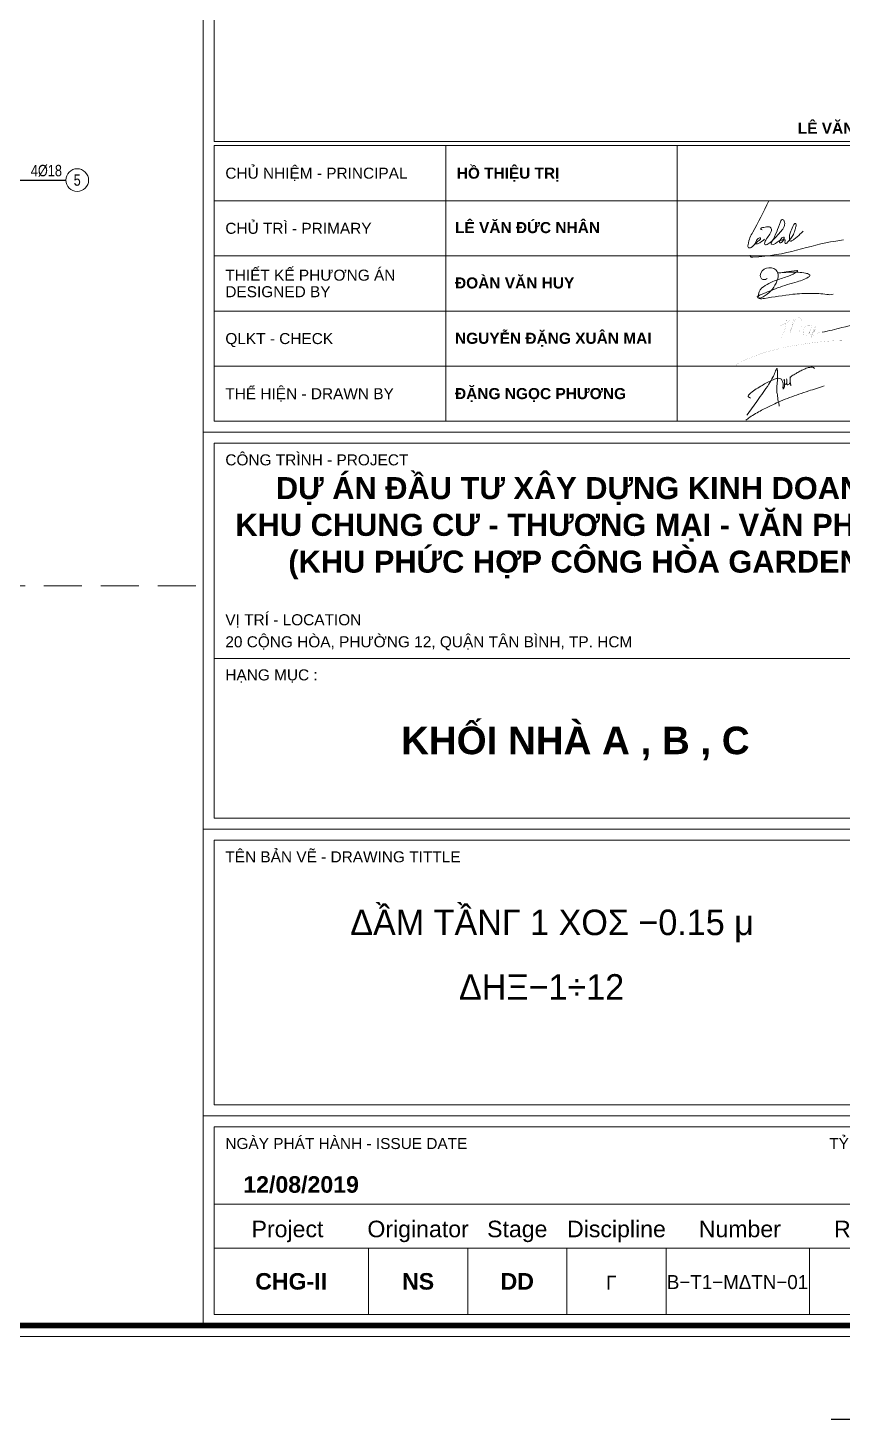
# Model space of a CAD drawing. Header units: millimetres. Extents: x 397144 to 10081729, y 99180 to 1327802.
# Drawn here: x 4954038 to 4964767, y 679461 to 697780 of the extents above; entities that cross this region are included whole.
import ezdxf
from ezdxf.enums import TextEntityAlignment as Align

# ---------------------------------------------------------------- set-up
doc = ezdxf.new("R2010")
doc.units = ezdxf.units.MM
doc.linetypes.add('HIDDEN', pattern=[0.375, 0.25, -0.125])
doc.layers.get('0').update_dxf_attribs({"linetype": 'CONTINUOUS'})
doc.layers.get('Defpoints').update_dxf_attribs({"color": 12, "linetype": 'CONTINUOUS'})
for name, color, linetype, lineweight in [('CHG_XX_Khung ten$0$TEXT', 7, 'CONTINUOUS', 15), ('kata_net khuat', 9, 'HIDDEN', 5), ('kata_net manh', 8, 'CONTINUOUS', 5), ('kata_net thay', 4, 'CONTINUOUS', 20), ('kata_text', 7, 'CONTINUOUS', 20)]:
    doc.layers.add(name, color=color, linetype=linetype, lineweight=lineweight)
doc.layers.add('X-Ref', color=7, linetype='CONTINUOUS')
doc.styles.add('CHG_XX_Khung ten$0$A1 BORDER$0$ARIAL', font='arial.ttf')
doc.styles.add('CHG_XX_Khung ten$0$A1 BORDER$0$Arial - Bold', font='arialbd.ttf', dxfattribs={"height": 2.5})
doc.styles.add('CHG_XX_Khung ten$0$Arial - Bold', font='arialbd.ttf')
doc.styles.add('CHG_XX_Khung ten$0$title block pccc$0$ARIAL', font='arial.ttf')
doc.styles.add('CHG_XX_Khung ten$0$title block pccc$0$Arial - Bold', font='arialbd.ttf', dxfattribs={"height": 2.5})
doc.styles.add('kata_text', font='arial.ttf', dxfattribs={"width": 0.8})
doc.styles.get("Standard").update_dxf_attribs({"font": 'SYMBOL'})
doc.styles.add('Star-HelCon', font='VHELVCN_0.TTF')
doc.dimstyles.new('kata_dim_70', dxfattribs={"dimscale": 70, "dimtxt": 2.15, "dimasz": 0.5, "dimexe": 1, "dimexo": 2, "dimtad": 1, "dimdec": 0, "dimrnd": 5, "dimzin": 0, "dimdsep": 46, "dimtxsty": 'Star-HelCon', "dimblk": 'kata_block_ArchTick', "dimcen": 0.09, "dimdle": 1.2, "dimclrd": 8, "dimclre": 8, "dimclrt": 3, "dimadec": 0, "dimazin": 0, "dimtfac": 1, "dimtdec": 0, "dimtix": 1, "dimtmove": 2, "dimatfit": 3, "dimfxl": 3.75, "dimfxlon": 1, "dimtolj": 1, "dimtzin": 0, "dimarcsym": 0})

# ---------------------------------------------------------------- blocks, each defined once
blk = doc.blocks.new('CHG_XX_Khung ten')
for p, q in [((687, 577), (687, 17)), ((687, 179), (824, 179)), ((687, 107), (824, 107)), ((687, 55), (824, 55))]:
    blk.add_line(p, q)
at = {"color": 9, "linetype": 'Continuous'}
for p, q in [((731, 231), (731, 181)), ((773, 231), (773, 181))]:
    blk.add_line(p, q, dxfattribs=at)
at = {"linetype": 'Continuous'}
for p, q in [((689, 39), (822, 39)), ((716.98, 31), (716.98, 19)), ((734.98, 31), (734.98, 19)), ((752.98, 31), (752.98, 19)), ((770.98, 31), (770.98, 19)), ((797, 31), (797, 19))]:
    blk.add_line(p, q, dxfattribs=at)
blk.add_lwpolyline([(15, 579), (826, 579), (826, 15), (15, 15)], close=True)
at = {"color": 4, "linetype": 'Continuous', "const_width": 1}
blk.add_lwpolyline([(17, 577), (824, 577), (824, 17), (17, 17)], close=True, dxfattribs=at)
at = {"color": 9, "linetype": 'Continuous'}
for points in [[(689, 261.93), (822, 261.93), (822, 231.73), (689, 231.73)], [(822, 221), (689, 221), (689, 231), (822, 231)], [(822, 211), (689, 211), (689, 221), (822, 221)], [(822, 201), (689, 201), (689, 211), (822, 211)], [(822, 191), (689, 191), (689, 201), (822, 201)], [(822, 181), (689, 181), (689, 191), (822, 191)]]:
    blk.add_lwpolyline(points, close=True, dxfattribs=at)
blk.add_lwpolyline([(822, 211), (689, 211), (822, 211)], dxfattribs=at)
at = {"linetype": 'Continuous'}
for points in [[(689, 177), (822, 177), (822, 138), (689, 138)], [(689, 109), (822, 109), (822, 138), (689, 138)], [(689, 105), (822, 105), (822, 57), (689, 57)], [(689, 53), (822, 53), (822, 31), (689, 31)], [(822, 19), (689, 19), (689, 31), (822, 31)]]:
    blk.add_lwpolyline(points, close=True, dxfattribs=at)
at = {"color": 1}
for points in [[(785.63, 182.08), (787.56, 184.76), (789.61, 187.7), (790.35, 188.98), (790.79, 189.92), (791.06, 190.59), (791.21, 189.09), (791.18, 188.31), (791.14, 187.75), (791.09, 186.47), (791.21, 185.58), (791.42, 184.31), (791.51, 183.99), (791.51, 183.74)], [(786.29, 185.19), (785.86, 185.61), (786.06, 185.86), (787.11, 186.7), (788.17, 187.35), (789.1, 187.9), (790.12, 188.41), (790.69, 188.61), (791.04, 188.74), (791.47, 188.79), (791.73, 188.72), (791.92, 188.61), (792.08, 188.33), (792.16, 188.06), (792.21, 187.84), (792.21, 187.27), (792.2, 187.05), (792.23, 186.85), (792.39, 187.1), (792.48, 187.84), (792.46, 188.12), (792.44, 188.61), (792.46, 188.03), (792.53, 187.67), (792.73, 187.74), (792.86, 187.87), (792.9, 188.09), (792.9, 188.28), (792.87, 188.7), (792.91, 188.19), (792.93, 187.79), (792.94, 187.69), (793.11, 187.61), (793.31, 187.73), (793.45, 187.93), (793.48, 188.22), (793.48, 188.64), (793.48, 189.05), (793.48, 188.49), (793.56, 187.84), (793.63, 187.45), (793.48, 188.6), (793.51, 188.92), (794.2, 189.45), (794.72, 189.76), (795.44, 190.17), (796.2, 190.5), (796.65, 190.69), (797.26, 190.79), (797.77, 190.74), (797.95, 190.55)], [(785.43, 181.21), (786.17, 181.73), (788.31, 183), (790.34, 184), (791.77, 184.64), (795.08, 185.91), (796.87, 186.5), (799.7, 187.42)]]:
    blk.add_spline(points, degree=3, dxfattribs=at)
at = {"layer": 'CHG_XX_Khung ten$0$TEXT', "color": 1}
blk.add_lwpolyline([(801.29, 204.04, -0.124137), (800.16, 204.02, 0.028888), (797.25, 204.19, 0.026156), (793.98, 204.04, 0.007061), (788.86, 203.28, -0.091769), (787.85, 203.27, -0.25841), (787.51, 203.62, -0.039719), (788.28, 204, -0.004242), (791.23, 205.18, -0.019244), (794.8, 206.31, 0.094204), (797.02, 207.28, 0.504882), (796.98, 207.63, 0.07616), (796.3, 207.87, 0.041135), (794.97, 208.03, 0.034641), (791.34, 207.9, 0.01407), (792.8, 208.12, 0.003668), (794.71, 208.36, -0.800617), (794.79, 208.18, -0.093248), (793.21, 207.32, 0.020479), (791.05, 206.59, 0.096842), (788.38, 205.18, 0.259163), (787.77, 203.63, 0.564182), (788.17, 203.39, 0.087383), (789.69, 204.36, 0.156422), (791.35, 207.23, 0.228987), (790.91, 208.45, 0.272068), (789.19, 208.76, 0.293527), (788.08, 207.43, 0.171419), (788.25, 206.94, 0.281707), (788.69, 206.7, 0.217513), (789.34, 206.92)], format="xyb", dxfattribs=at)
at = {"layer": 'CHG_XX_Khung ten$0$TEXT', "color": 1, "const_width": 0.0121}
for points in [[(791.6, 198.34, 0.143835), (794.1, 199.89, -0.075685), (793.5, 197.02, -0.172299), (794.95, 199.92, -0.299798), (795.6, 198.96, -0.170508), (795.36, 197.75, 0.168316), (795.11, 197.03)], [(791.95, 196.04, -0.054469), (792.33, 197.1, 0.103257), (792.78, 199.38)], [(797.47, 197.92, 0.401177), (797.3, 198.32, 0.483935), (795.9, 197.43, 0.196997), (796.02, 196.61, 0.296639), (796.38, 196.53, 0.183057), (797.12, 197.39)], [(797.48, 198.09, 0.142769), (797.07, 197.1, 0.220826), (797.29, 196.56, 0.106687), (798.07, 198.16, 0.181562), (797.64, 197.4, -0.039872), (797.25, 196.09, -0.060225), (798.09, 197.69, 0.017174), (797.52, 196.45, -0.149286), (799.3, 197.16)], [(806.31, 195.73, -0.026807), (805.12, 195.66, 0.027369), (800.25, 195.52, 0.022423), (795.26, 194.89, 0.038275), (791.04, 194.04, 0.053272), (785.95, 192.37, 0.118692), (783.44, 190.96)]]:
    blk.add_lwpolyline(points, format="xyb", dxfattribs=at)
at = {"layer": 'CHG_XX_Khung ten$0$TEXT', "color": 1}
for centre, radius, start, end in [((793.37, 230.45), 33.81, 280.1185, 286.3373), ((808.51, 174.85), 23.83, 90.5448, 103.6788)]:
    blk.add_arc(centre, radius, start, end, dxfattribs=at)
for points in [[(789.62, 220.97), (786.72, 215.31), (785.87, 213.03), (785.94, 212.46), (786.42, 212.53), (787.18, 213.24), (787.77, 213.73), (788.12, 214.16), (788.07, 214.29), (787.94, 214.27), (787.28, 213.56), (787.2, 213.33), (787.26, 213.21), (787.44, 213.16), (787.7, 213.23), (788.87, 214.02)], [(788.4, 215.73), (788.18, 215.82), (788.21, 216), (788.32, 216.07), (788.7, 216.16), (789.23, 216.24), (789.76, 216.24), (790.01, 216.08), (790.1, 215.79), (790.05, 215.41), (788.96, 213.65), (788.88, 213.4), (788.88, 213.13), (789, 213.02), (789.17, 213.01), (789.51, 213.17), (790.77, 214.27), (791.67, 215.27), (792.3, 216.07), (792.5, 216.66), (792.49, 217.11), (792.33, 217.45), (792.13, 217.58), (791.94, 217.52), (791.73, 217.16), (790.12, 213.5), (790.04, 213.21), (790.14, 213.12), (791.53, 213.7), (792.32, 214.06), (792.42, 214.24), (792.36, 214.39), (792.17, 214.35), (791.86, 214.12), (791.68, 213.82), (791.57, 213.47), (791.67, 213.35), (791.96, 213.42), (792.51, 213.89), (792.61, 213.78), (792.55, 213.52), (792.61, 213.3), (792.77, 213.25), (793.05, 213.46), (794.1, 214.86), (794.42, 215.85), (794.57, 216.45), (794.53, 216.83), (794.42, 216.89), (794.27, 216.8), (794.14, 216.57), (793.62, 215.47), (793.41, 214.74), (793.36, 214.18), (793.41, 213.82), (793.56, 213.67), (793.77, 213.71), (794.19, 213.99), (795.35, 214.98), (795.89, 215.51)], [(786.22, 211.12), (786.28, 210.87), (786.71, 210.78), (801.78, 213.69), (803.18, 213.88)]]:
    blk.add_spline(points, degree=3, dxfattribs=at)
at = {"layer": 'Defpoints', "color": 1, "ltscale": 2}
blk.add_lwpolyline([(800.94, 0), (841, 0), (841, 40)], dxfattribs=at)
for s, height, style, p in [('LÊ VĂN ĐỨC NHÂN', 2.0073, 'CHG_XX_Khung ten$0$Arial - Bold', (821.19, 234.17)), ('TỶ LỆ - SCALE', 2, 'CHG_XX_Khung ten$0$A1 BORDER$0$ARIAL', (820, 50))]:
    blk.add_text(s, height=height, dxfattribs=dict(style=style)).set_placement(p, align=Align.MIDDLE_RIGHT)
for s, height, style, p in [('CHỦ NHIỆM - PRINCIPAL', 2, 'CHG_XX_Khung ten$0$title block pccc$0$ARIAL', (691, 226)), ('HỒ THIỆU TRỊ', 2, 'CHG_XX_Khung ten$0$title block pccc$0$Arial - Bold', (733, 226)), ('CHỦ TRÌ - PRIMARY', 2, 'CHG_XX_Khung ten$0$title block pccc$0$ARIAL', (691, 216)), ('LÊ VĂN ĐỨC NHÂN', 2.0073, 'CHG_XX_Khung ten$0$Arial - Bold', (732.68, 216.13)), ('THIẾT KẾ PHƯƠNG ÁN', 2, 'CHG_XX_Khung ten$0$title block pccc$0$ARIAL', (691, 207.5)), ('ĐOÀN VĂN HUY', 2.0073, 'CHG_XX_Khung ten$0$Arial - Bold', (732.68, 206.09)), ('DESIGNED BY', 2, 'CHG_XX_Khung ten$0$title block pccc$0$ARIAL', (691, 204.5)), ('QLKT - CHECK', 2, 'CHG_XX_Khung ten$0$title block pccc$0$ARIAL', (691, 196)), ('NGUYỄN ĐẶNG XUÂN MAI', 2.0073, 'CHG_XX_Khung ten$0$Arial - Bold', (732.68, 196.05)), ('THỂ HIỆN - DRAWN BY', 2, 'CHG_XX_Khung ten$0$title block pccc$0$ARIAL', (691, 186)), ('ĐẶNG NGỌC PHƯƠNG', 2.0073, 'CHG_XX_Khung ten$0$Arial - Bold', (732.68, 186.02)), ('CÔNG TRÌNH - PROJECT', 2, 'CHG_XX_Khung ten$0$A1 BORDER$0$ARIAL', (691, 174)), ('VỊ TRÍ - LOCATION', 2, 'CHG_XX_Khung ten$0$A1 BORDER$0$ARIAL', (691, 145)), ('20 CỘNG HÒA, PHƯỜNG 12, QUẬN TÂN BÌNH, TP. HCM', 2, 'CHG_XX_Khung ten$0$A1 BORDER$0$ARIAL', (691, 141)), ('HẠNG MỤC :', 2, 'CHG_XX_Khung ten$0$A1 BORDER$0$ARIAL', (691, 135)), ('TÊN BẢN VẼ - DRAWING TITTLE', 2, 'CHG_XX_Khung ten$0$A1 BORDER$0$ARIAL', (691, 102)), ('NGÀY PHÁT HÀNH - ISSUE DATE', 2, 'CHG_XX_Khung ten$0$A1 BORDER$0$ARIAL', (691, 50))]:
    blk.add_text(s, height=height, dxfattribs=dict(style=style)).set_placement(p, align=Align.MIDDLE_LEFT)
for s, style, p in [('12/08/2019', 'CHG_XX_Khung ten$0$A1 BORDER$0$Arial - Bold', (704.75, 42.57)), ('Project', 'CHG_XX_Khung ten$0$A1 BORDER$0$ARIAL', (702.28, 34.5)), ('Originator', 'CHG_XX_Khung ten$0$A1 BORDER$0$ARIAL', (725.98, 34.5)), ('Stage', 'CHG_XX_Khung ten$0$A1 BORDER$0$ARIAL', (743.98, 34.5)), ('Discipline', 'CHG_XX_Khung ten$0$A1 BORDER$0$ARIAL', (761.98, 34.5)), ('Number', 'CHG_XX_Khung ten$0$A1 BORDER$0$ARIAL', (784.37, 34.5)), ('Revision', 'CHG_XX_Khung ten$0$A1 BORDER$0$ARIAL', (809.5, 34.5)), ('CHG-II', 'CHG_XX_Khung ten$0$A1 BORDER$0$Arial - Bold', (702.94, 25)), ('NS', 'CHG_XX_Khung ten$0$A1 BORDER$0$Arial - Bold', (725.98, 25)), ('DD', 'CHG_XX_Khung ten$0$A1 BORDER$0$Arial - Bold', (743.98, 25))]:
    blk.add_text(s, height=3, dxfattribs=dict(style=style)).set_placement(p, align=Align.MIDDLE_CENTER)
at = {"attachment_point": 2, "style": 'CHG_XX_Khung ten$0$A1 BORDER$0$Arial - Bold'}
for s, insert, char_height, width in [('DỰ ÁN ĐẦU TƯ XÂY DỰNG KINH DOANH\\PKHU CHUNG CƯ - THƯƠNG MẠI - VĂN PHÒNG\\P(KHU PHỨC HỢP CÔNG HÒA GARDEN)', (755.4, 170.88), 4, 159.8745), ('KHỐI NHÀ A , B , C', (754.52, 125.61), 5, 104.1229)]:
    blk.add_mtext(s, dxfattribs=dict(at, insert=insert, char_height=char_height, width=width))
blk = doc.blocks.new('kata_block_ArchTick')
at = {"color": 8}
blk.add_line((1, 0), (-1, 0), dxfattribs=at)
at = {"color": 8, "const_width": 0.15}
blk.add_lwpolyline([(-0.5, -0.5), (0.5, 0.5)], dxfattribs=at)
blk = doc.blocks.new('*U11')
blk.add_circle((2.5, 0), 2.5)
at = {"layer": 'kata_text', "color": 3, "style": 'kata_text', "width": 0.8}
blk.add_attdef('DK2', text='', height=2.5, dxfattribs=at).set_placement((-0.85, 0.85), align=Align.RIGHT)
at = {"layer": 'kata_text', "color": 7, "style": 'kata_text', "width": 0.8}
blk.add_attdef('SH3', text='', height=2.5, dxfattribs=at).set_placement((2.5, 0), align=Align.MIDDLE)

msp = doc.modelspace()

# ---------------------------------------------------------------- block references
at = {"layer": 'kata_net thay', "xscale": 72.589395827735, "yscale": 72.589395827735, "zscale": 72.589395827735}
msp.add_blockref('CHG_XX_Khung ten', (4906481.36832, 679461.165), dxfattribs=at)

# ---------------------------------------------------------------- next in the draw order: linework, layer by layer
at = {"layer": 'kata_net khuat', "ltscale": 2000}
msp.add_lwpolyline([(4907751.56005, 690434.06527), (4956386.45524, 690434.06527)], dxfattribs=at)

# ---------------------------------------------------------------- next in the draw order: block references
at = {"layer": 'kata_net manh', "xscale": 60, "yscale": 60, "zscale": 60}
msp.add_blockref('*U11', (4954539.28952, 695774.97005), dxfattribs=at).add_auto_attribs({'SH3': '5', 'DK2': '4%%c18'})

# ---------------------------------------------------------------- next in the draw order: texts
at = {"layer": 'X-Ref'}
for s, height, p in [(' DẦM TẦNG 1 COS -0.15 m', 336, (4960882.17112, 685733.3017)), ('DHX-1÷12', 336, (4960807.01962, 684883.4287)), ('G', 184.8, (4961723.79558, 681110.79036)), ('B-T1-MDTN-01', 184.8, (4963387.93408, 681118.86313))]:
    msp.add_text(s, height=height, dxfattribs=at).set_placement(p, align=Align.BOTTOM_CENTER)

# ---------------------------------------------------------------- next in the draw order: leaders
at = {"layer": 'kata_net manh'}
msp.add_leader([(4952488.86821, 695656.69628), (4952488.86821, 695774.97005), (4954539.28952, 695774.97005)], dimstyle='kata_dim_70', override={"dimasz": 0.5, "dimldrblk": 'ArchTick'}, dxfattribs=at)

doc.saveas('drawing.dxf')
